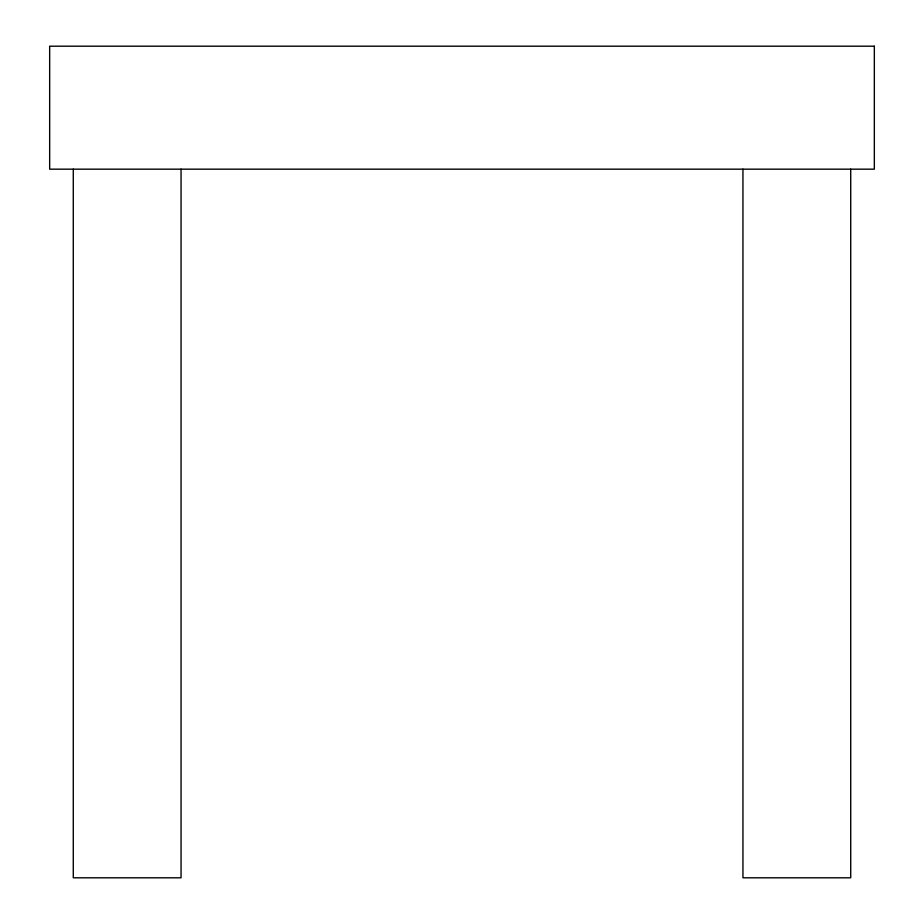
<?xml version="1.0" encoding="UTF-8"?>
<svg xmlns="http://www.w3.org/2000/svg" width="924" height="924" viewBox="0 0 924 924"><rect width="100%" height="100%" fill="white"/><g stroke="black" fill="none" stroke-linecap="round" stroke-linejoin="round"><path stroke-width="1.39" d="M850.715 169.173L850.715 877.8L742.942 877.8L742.942 169.173M181.058 169.173L181.058 877.8L73.285 877.8L73.285 169.173M874.335 46.2L49.665 46.2L49.665 169.173L874.335 169.173L874.335 46.2"/></g></svg>
